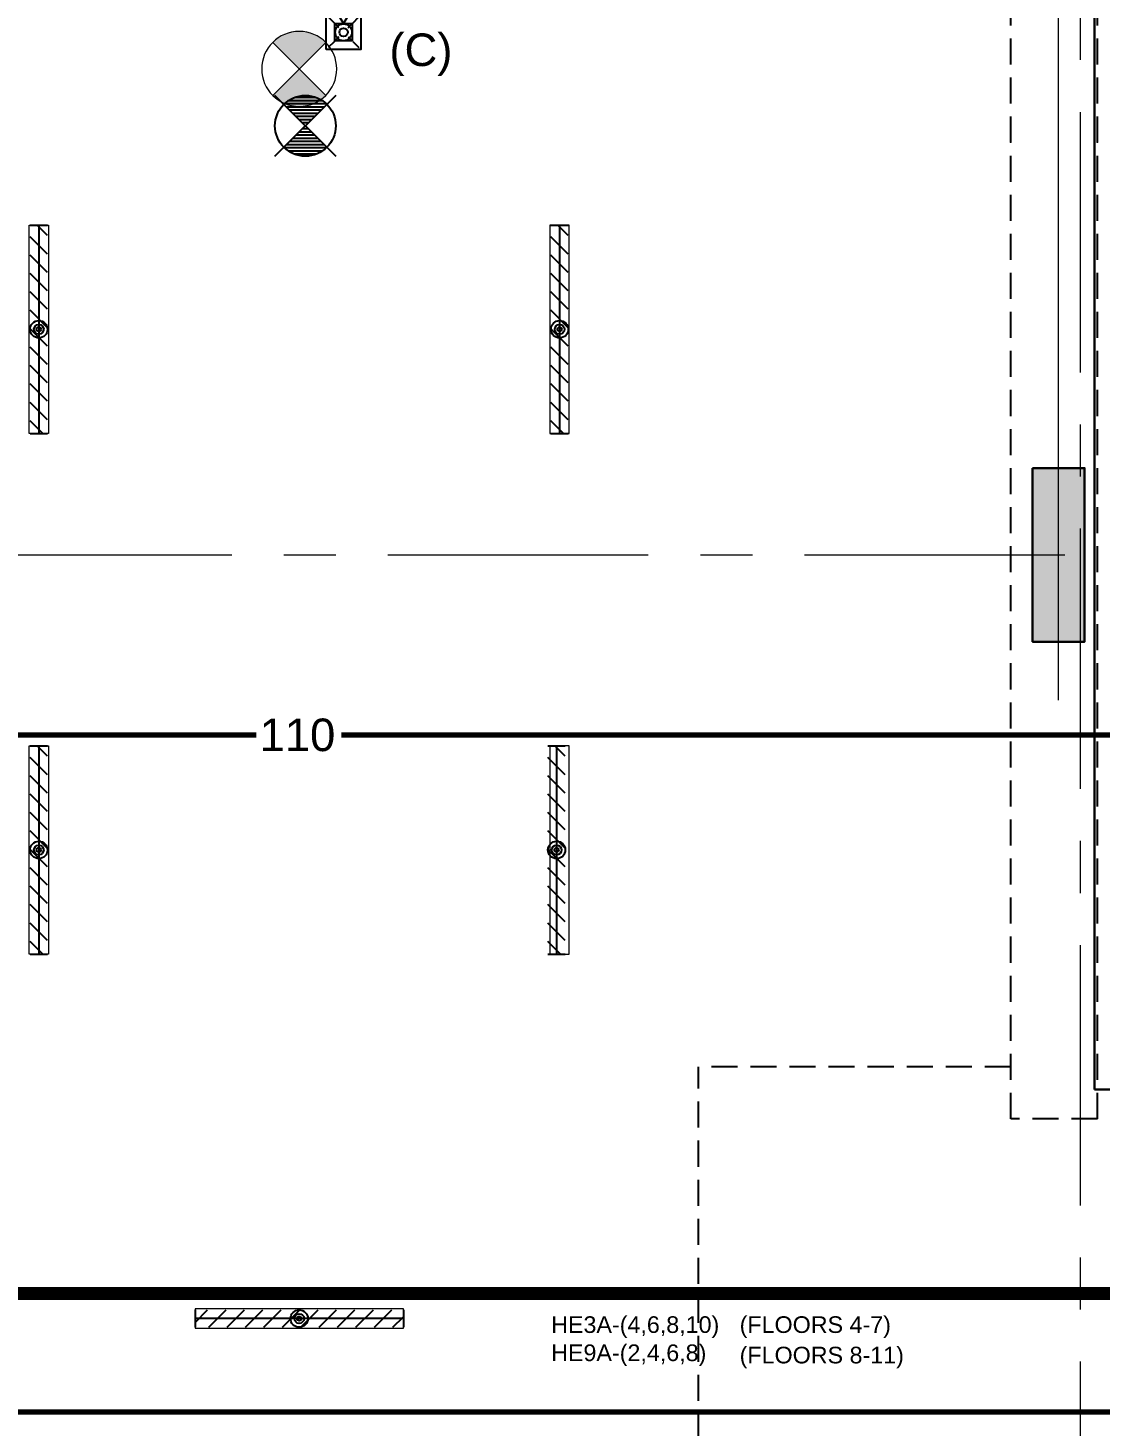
# Model space of a CAD drawing. Header units: inches. Extents: x -26500 to 0, y -3347 to 2257.
# Drawn here: x -23103.5 to -22856.5, y 466.4 to 788.6 of the extents above; entities that cross this region are included whole.
import ezdxf
from ezdxf import colors
from ezdxf.entities.mleader import LeaderData, LeaderLine
from ezdxf.enums import TextEntityAlignment as Align
from ezdxf.math import Vec2, Vec3

# ---------------------------------------------------------------- set-up
doc = ezdxf.new("R2010")
doc.units = ezdxf.units.IN
doc.header["$LTSCALE"] = 48
doc.header["$MEASUREMENT"] = 0
for name, pattern in [('A104$0$CENTER', [2, 1.25, -0.25, 0.25, -0.25]), ('A604$0$HIDDEN2', [0.1875, 0.125, -0.0625]), ('DASHED2', [0.375, 0.25, -0.125]), ('NB - 5th floor_plan$0$HIDDEN2', [0.1875, 0.125, -0.0625])]:
    doc.linetypes.add(name, pattern=pattern)
for name, color, linetype in [('0 @ 48', 7, 'Continuous'), ('0 @ 96', 7, 'Continuous'), ('A-Detl-Iden', 3, 'Continuous'), ('A104$0$A-ANNO-PATT-4-8', 8, 'Continuous'), ('A104$0$A-COLS-COL4-12', 8, 'Continuous'), ('A104$0$A-COLS-COL4-8', 8, 'Continuous'), ('A104$0$A-GRID-GRDP0-15', 8, 'Continuous'), ('A104$0$A-WALL-FULL-INTR', 8, 'Continuous'), ('A604$0$br604_br604 - E-Lite', 3, 'Continuous'), ('A604$0$Level 36', 8, 'Continuous'), ('A604$0$stcbeams', 8, 'A604$0$HIDDEN2'), ('E-FIRE', 234, 'Continuous'), ('E-Lite', 53, 'Continuous'), ('E-Lite-Emer', 13, 'Continuous'), ('E-Lite-Exit', 13, 'Continuous'), ('E-TEXT', 6, 'Continuous'), ('NB - 5th floor_plan$0$stcbeams', 1, 'NB - 5th floor_plan$0$HIDDEN2'), ('NB - 5th floor_plan$0$STCCOLS1', 1, 'NB - 5th floor_plan$0$HIDDEN2'), ('NB - 5th floor_plan$0$STDROPS', 1, 'NB - 5th floor_plan$0$HIDDEN2'), ('XREF', 7, 'Continuous')]:
    doc.layers.add(name, color=color, linetype=linetype)
doc.layers.add('E-Fire-Covr', color=240, linetype='Continuous', lineweight=70, plot=False)
doc.styles.add('M08', font='arial.ttf', dxfattribs={"height": 7.68})
doc.styles.add('MAMEP ANNO', font='arial.ttf', dxfattribs={"height": 0.101562})

# ---------------------------------------------------------------- blocks, each defined once
blk = doc.blocks.new('A104')
at = {"layer": 'A104$0$A-ANNO-PATT-4-8', "lineweight": 30, "extrusion": (0, 0, -1)}
blk.add_solid([(22872.0236, 687.1544), (22860.0236, 687.1544), (22872.0236, 647.1544), (22860.0236, 647.1544)], dxfattribs=at)
at = {"layer": 'A104$0$A-COLS-COL4-12', "lineweight": 0}
blk.add_line((-22866.0236, 633.7113), (-22866.0236, 954.2209), dxfattribs=at)
at = {"layer": 'A104$0$A-COLS-COL4-8', "lineweight": 30}
blk.add_3dface([(-22872.0236, 687.1544), (-22860.0236, 687.1544), (-22860.0236, 647.1544), (-22872.0236, 647.1544)], dxfattribs=at)
at = {"layer": 'A104$0$A-GRID-GRDP0-15', "linetype": 'A104$0$CENTER', "lineweight": 0}
for p, q in [((-22861.0236, 2113.2362), (-22861.0236, -797.9051)), ((-23884.5631, 667.1574), (-20368.7317, 667.1574))]:
    blk.add_line(p, q, dxfattribs=at)
at = {"layer": 'A104$0$A-WALL-FULL-INTR', "lineweight": 30}
for p, q in [((-22857.7818, 1014.4353), (-22857.7794, 543.9097)), ((-22857.7794, 543.9097), (-22749.752, 543.9096))]:
    blk.add_line(p, q, dxfattribs=at)
blk = doc.blocks.new('NB - 5th floor_plan')
at = {"layer": 'NB - 5th floor_plan$0$stcbeams', "color": 1, "linetype": 'NB - 5th floor_plan$0$HIDDEN2'}
for p, q in [((-22877.0242, 537.1727), (-22877.0242, 1021.1644)), ((-22857.0242, 537.1727), (-22857.0242, 1021.1644)), ((-22857.0242, 537.1727), (-22877.0242, 537.1727))]:
    blk.add_line(p, q, dxfattribs=at)
at = {"layer": 'NB - 5th floor_plan$0$STCCOLS1', "color": 1, "linetype": 'NB - 5th floor_plan$0$HIDDEN2'}
blk.add_lwpolyline([(-22872.0236, 647.1544), (-22860.0236, 647.1544), (-22860.0236, 687.1544), (-22872.0236, 687.1544)], close=True, dxfattribs=at)
at = {"layer": 'NB - 5th floor_plan$0$STDROPS', "color": 1, "linetype": 'NB - 5th floor_plan$0$HIDDEN2'}
for p, q in [((-22949.0236, 463.1574), (-22949.0236, 549.1632)), ((-22877.0242, 549.1632, 0), (-22949.0236, 549.1632, 0))]:
    blk.add_line(p, q, dxfattribs=at)
blk = doc.blocks.new('A604')
at = {"layer": 'A604$0$Level 36', "lineweight": 30}
for points in [[(-23041.02, 779.17), (-23047.13, 785.28), (-23046.9, 785.5), (-23046.65, 785.73), (-23046.35, 785.98), (-23046.04, 786.21), (-23045.71, 786.43), (-23045.42, 786.61), (-23045.12, 786.78), (-23044.8, 786.94), (-23044.29, 787.17), (-23043.65, 787.4), (-23043.21, 787.53), (-23042.82, 787.62), (-23042.24, 787.73), (-23041.56, 787.8), (-23040.93, 787.81), (-23040.2, 787.77), (-23039.47, 787.67), (-23039.03, 787.58), (-23038.28, 787.36), (-23037.54, 787.08), (-23036.76, 786.69), (-23035.96, 786.17), (-23035.4, 785.73), (-23034.91, 785.28)], [(-23041.02, 779.17), (-23047.13, 785.28), (-23046.9, 785.5), (-23046.65, 785.73), (-23046.35, 785.98), (-23046.04, 786.21), (-23045.71, 786.43), (-23045.42, 786.61), (-23045.12, 786.78), (-23044.8, 786.94), (-23044.29, 787.17), (-23043.65, 787.4), (-23043.21, 787.53), (-23042.82, 787.62), (-23042.24, 787.73), (-23041.56, 787.8), (-23040.93, 787.81), (-23040.2, 787.77), (-23039.47, 787.67), (-23039.03, 787.58), (-23038.28, 787.36), (-23037.54, 787.08), (-23036.76, 786.69), (-23035.96, 786.17), (-23035.4, 785.73), (-23034.91, 785.28)], [(-23041.02, 779.17), (-23047.13, 785.28), (-23046.9, 785.5), (-23046.65, 785.73), (-23046.35, 785.98), (-23046.04, 786.21), (-23045.71, 786.43), (-23045.42, 786.61), (-23045.12, 786.78), (-23044.8, 786.94), (-23044.29, 787.17), (-23043.65, 787.4), (-23043.21, 787.53), (-23042.82, 787.62), (-23042.24, 787.73), (-23041.56, 787.8), (-23040.93, 787.81), (-23040.2, 787.77), (-23039.47, 787.67), (-23039.03, 787.58), (-23038.28, 787.36), (-23037.54, 787.08), (-23036.76, 786.69), (-23035.96, 786.17), (-23035.4, 785.73), (-23034.91, 785.28)], [(-23041.12, 770.53), (-23041.85, 770.57), (-23042.58, 770.67), (-23043.02, 770.77), (-23043.77, 770.98), (-23044.51, 771.27), (-23045.29, 771.66), (-23046.09, 772.18), (-23046.65, 772.61), (-23047.13, 773.06), (-23041.02, 779.17), (-23034.91, 773.06), (-23035.14, 772.84), (-23035.4, 772.62), (-23035.7, 772.37), (-23036.01, 772.13), (-23036.34, 771.91), (-23036.63, 771.74), (-23036.92, 771.57), (-23037.25, 771.4), (-23037.75, 771.18), (-23038.4, 770.94), (-23038.84, 770.81), (-23039.23, 770.72), (-23039.81, 770.62), (-23040.49, 770.55)], [(-23041.12, 770.53), (-23041.85, 770.57), (-23042.58, 770.67), (-23043.02, 770.77), (-23043.77, 770.98), (-23044.51, 771.27), (-23045.29, 771.66), (-23046.09, 772.18), (-23046.65, 772.61), (-23047.13, 773.06), (-23041.02, 779.17), (-23034.91, 773.06), (-23035.14, 772.84), (-23035.4, 772.62), (-23035.7, 772.37), (-23036.01, 772.13), (-23036.34, 771.91), (-23036.63, 771.74), (-23036.92, 771.57), (-23037.25, 771.4), (-23037.75, 771.18), (-23038.4, 770.94), (-23038.84, 770.81), (-23039.23, 770.72), (-23039.81, 770.62), (-23040.49, 770.55)], [(-23041.12, 770.53), (-23041.85, 770.57), (-23042.58, 770.67), (-23043.02, 770.77), (-23043.77, 770.98), (-23044.51, 771.27), (-23045.29, 771.66), (-23046.09, 772.18), (-23046.65, 772.61), (-23047.13, 773.06), (-23041.02, 779.17), (-23034.91, 773.06), (-23035.14, 772.84), (-23035.4, 772.62), (-23035.7, 772.37), (-23036.01, 772.13), (-23036.34, 771.91), (-23036.63, 771.74), (-23036.92, 771.57), (-23037.25, 771.4), (-23037.75, 771.18), (-23038.4, 770.94), (-23038.84, 770.81), (-23039.23, 770.72), (-23039.81, 770.62), (-23040.49, 770.55)]]:
    blk.add_hatch(color=256, dxfattribs=at).paths.add_polyline_path(points)
at = {"layer": 'A604$0$br604_br604 - E-Lite', "lineweight": 13}
for points in [[(-23098.77, 743.16), (-23098.77, 695.16), (-23103.27, 695.16), (-23103.27, 743.16)], [(-23098.77, 743.16), (-23098.77, 695.16), (-23103.27, 695.16), (-23103.27, 743.16)], [(-23098.77, 743.16), (-23098.77, 695.16), (-23103.27, 695.16), (-23103.27, 743.16)], [(-22983.27, 743.16), (-22983.27, 695.16), (-22978.77, 695.16), (-22978.77, 743.16)], [(-22983.27, 743.16), (-22983.27, 695.16), (-22978.77, 695.16), (-22978.77, 743.16)], [(-22983.27, 743.16), (-22983.27, 695.16), (-22978.77, 695.16), (-22978.77, 743.16)], [(-23098.77, 623.16), (-23098.77, 575.16), (-23103.27, 575.16), (-23103.27, 623.16)], [(-23098.77, 623.16), (-23098.77, 575.16), (-23103.27, 575.16), (-23103.27, 623.16)], [(-23098.77, 623.16), (-23098.77, 575.16), (-23103.27, 575.16), (-23103.27, 623.16)], [(-22983.27, 623.16), (-22983.27, 575.16), (-22978.77, 575.16), (-22978.77, 623.16)], [(-22983.27, 623.16), (-22983.27, 575.16), (-22978.77, 575.16), (-22978.77, 623.16)], [(-22983.27, 623.16), (-22983.27, 575.16), (-22978.77, 575.16), (-22978.77, 623.16)], [(-23065.02, 488.91), (-23017.02, 488.91), (-23017.02, 493.41), (-23065.02, 493.41)], [(-23065.02, 488.91), (-23017.02, 488.91), (-23017.02, 493.41), (-23065.02, 493.41)], [(-23065.02, 488.91), (-23017.02, 488.91), (-23017.02, 493.41), (-23065.02, 493.41)]]:
    blk.add_3dface(points, dxfattribs=at)
at = {"layer": 'A604$0$Level 36', "lineweight": 13}
for p, q in [((-23034.91, 785.28), (-23047.13, 773.06)), ((-23034.91, 773.06), (-23047.13, 785.28)), ((-23034.91, 785.28), (-23047.13, 773.06)), ((-23034.91, 773.06), (-23047.13, 785.28)), ((-23034.91, 785.28), (-23047.13, 773.06)), ((-23034.91, 773.06), (-23047.13, 785.28))]:
    blk.add_line(p, q, dxfattribs=at)
at = {"layer": 'A604$0$Level 36', "lineweight": 13, "extrusion": (0, 0, -1)}
blk.add_circle((23041.02, 779.17, 0), 8.64, dxfattribs=at)
blk.add_circle((23041.02, 779.17, 0), 8.64, dxfattribs=at)
blk.add_circle((23041.02, 779.17, 0), 8.64, dxfattribs=at)
at = {"layer": 'A604$0$stcbeams', "lineweight": 0}
for p, q in [((-22877.02, 537.17), (-22877.02, 1021.16)), ((-22857.02, 537.17), (-22857.02, 1021.16)), ((-22857.02, 537.17), (-22877.02, 537.17))]:
    blk.add_line(p, q, dxfattribs=at)
blk = doc.blocks.new('LFIND4')
for p, q in [((-24, 2), (-24, -2)), ((24, 0), (-24, 0)), ((24, 2), (24, -2))]:
    blk.add_line(p, q)
for radius in [2, 1.12, 0.5]:
    blk.add_circle((0, 0), radius)
blk = doc.blocks.new('FA-StrobeSymbol-Anno')
at = {"color": 0, "linetype": 'ByBlock'}
for p, q in [((-0.0442, 0.0442), (-0.0737, 0.0736)), ((0.0442, 0.0442), (0.0736, 0.0737)), ((-0.0442, -0.0442), (-0.0736, -0.0737)), ((0.0442, -0.0442), (0.0737, -0.0736))]:
    blk.add_line(p, q, dxfattribs=at)
blk.add_circle((0, 0), 0.0403, dxfattribs=at)
blk = doc.blocks.new('*U770')
at = {"layer": '0 @ 48', "color": 0, "linetype": 'ByBlock', "xscale": 24, "yscale": 24, "zscale": 24}
blk.add_blockref('FA-StrobeSymbol-Anno', (0, 4), dxfattribs=at)
at = {"layer": '0 @ 96', "color": 0, "linetype": 'ByBlock', "xscale": 48, "yscale": 48, "zscale": 48}
blk.add_blockref('FA-StrobeSymbol-Anno', (0, 4), dxfattribs=at)
blk = doc.blocks.new('FA-Speaker-Anno')
at = {"color": 0, "linetype": 'ByBlock'}
for p, q in [((0.0833, 0), (0.1562, 0.0417)), ((0.1562, 0.0417), (0.1562, -0.0417)), ((0.1562, -0.0417), (0.0833, 0))]:
    blk.add_line(p, q, dxfattribs=at)
blk.add_lwpolyline([(0, 0.0417), (0.0833, 0.0417), (0.0833, -0.0417), (0, -0.0417)], close=True, dxfattribs=at)
blk = doc.blocks.new('*U771')
at = {"layer": '0 @ 48', "color": 0, "linetype": 'ByBlock', "xscale": 48, "yscale": 48, "zscale": 48, "rotation": 90}
blk.add_blockref('FA-Speaker-Anno', (0, 2), dxfattribs=at)
at = {"layer": '0 @ 96', "color": 0, "linetype": 'ByBlock', "xscale": 96, "yscale": 96, "zscale": 96, "rotation": 90}
blk.add_blockref('FA-Speaker-Anno', (0, 0), dxfattribs=at)
blk = doc.blocks.new('*U149')
at = {"layer": 'E-Fire-Covr'}
blk.add_lwpolyline([(10.15, 322), (318, 322), (318, -314), (-318, -314), (-318, 322), (-9.51, 322)], dxfattribs=at)
for name in ['*U771', '*U770']:
    blk.add_blockref(name, (0, 0))
at = {"color": 6, "style": 'MAMEP ANNO'}
blk.add_text('(C)', height=7.5, dxfattribs=at).set_placement((10.55, -3.78))
at = {"layer": 'E-Fire-Covr', "style": 'MAMEP ANNO'}
blk.add_text('110', height=7.5, dxfattribs=at).set_placement((0, 322), align=Align.MIDDLE_CENTER)
blk = doc.blocks.new('*U170')
at = {"color": 0, "linetype": 'ByBlock'}
for p, q in [((-7, -7), (7, 7)), ((7, -7), (-7, 7)), ((-2.44, 6.56), (2.44, 6.56)), ((-4.79, 5.1), (4.79, 5.1)), ((-4.38, 4.37), (4.37, 4.37)), ((-3.87, 5.83), (3.87, 5.83)), ((-3.65, 3.65), (3.65, 3.65)), ((-2.92, 2.92), (2.92, 2.92)), ((-2.19, 2.19), (2.19, 2.19)), ((-1.46, 1.46), (1.46, 1.46)), ((-0.73, 0.73), (0.73, 0.73))]:
    blk.add_line(p, q, dxfattribs=at)
blk.add_circle((0, 0), 7, dxfattribs=at)
blk = doc.blocks.new('*U171')
at = {"color": 0, "linetype": 'ByBlock'}
for p, q in [((7, 7), (-7, -7)), ((-7, 7), (7, -7)), ((2.92, -2.92), (-2.92, -2.92)), ((2.19, -2.19), (-2.19, -2.19)), ((1.46, -1.46), (-1.46, -1.46)), ((0.73, -0.73), (-0.73, -0.73)), ((4.79, -5.1), (-4.79, -5.1)), ((4.37, -4.38), (-4.38, -4.38)), ((3.87, -5.83), (-3.87, -5.83)), ((3.65, -3.65), (-3.65, -3.65)), ((2.44, -6.56), (-2.44, -6.56))]:
    blk.add_line(p, q, dxfattribs=at)
blk.add_circle((0, 0), 7, dxfattribs=at)
blk = doc.blocks.new('*U172')
at = {"color": 21, "linetype": 'ByBlock'}
ml = blk.add_multileader_mtext('Standard', dxfattribs=at)
ml.set_content('', color=21, style='MAMEP ANNO')
ml.set_leader_properties(color=256)
ml.build(insert=Vec2(0, 0))
ml.multileader.update_dxf_attribs({"has_dogleg": 0, "text_right_attachment_type": 3, "dogleg_length": 3.84, "arrow_head_size": 7.5, "scale": 96})
ctx = ml.context
ctx.base_point, ctx.scale, ctx.char_height, ctx.arrow_head_size, ctx.landing_gap_size, ctx.plane_origin = Vec3(12.43, 11.25), 96, 7.5, 7.5, 3.75, Vec3(-12.43, 11.25)
ctx.right_attachment = 3
notes = []
notes.append((ctx, [(0, (1, 1, 0), (-356.57, 11.25), (1, 0), 369, [(0, [(-12.43, 11.25)], 0, [])])]))
ctx.mtext.insert, ctx.mtext.flow_direction = Vec3(16.18, 15), 5
ml = blk.add_multileader_mtext('Standard', dxfattribs=at)
ml.set_content('', color=21, style='MAMEP ANNO')
ml.set_leader_properties(color=256)
ml.build(insert=Vec2(0, 0))
ml.multileader.update_dxf_attribs({"has_dogleg": 0, "text_right_attachment_type": 3, "dogleg_length": 3.84, "arrow_head_size": 7.5, "scale": 96})
ctx = ml.context
ctx.base_point, ctx.scale, ctx.char_height, ctx.arrow_head_size, ctx.landing_gap_size, ctx.plane_origin = Vec3(12.43, -11.25), 96, 7.5, 7.5, 3.75, Vec3(-12.43, -11.25)
ctx.right_attachment = 3
notes.append((ctx, [(0, (1, 1, 0), (-356.57, -11.25), (1, 0), 369, [(0, [(-12.43, -11.25)], 0, [])])]))
ctx.mtext.insert, ctx.mtext.flow_direction = Vec3(16.18, -7.5), 5
for ctx, leaders in notes:
    for number, flags, end, landing, length, lines in leaders:
        leader = LeaderData()
        leader.index, (leader.has_last_leader_line, leader.has_dogleg_vector, leader.attachment_direction) = number, flags
        leader.last_leader_point, leader.dogleg_vector, leader.dogleg_length = Vec3(end), Vec3(landing), length
        for number, points, colour, breaks in lines:
            line = LeaderLine()
            line.index, line.vertices, line.color, line.breaks = number, Vec3.list(points), colors.encode_raw_color(colour), breaks
            leader.lines.append(line)
        ctx.leaders.append(leader)

msp = doc.modelspace()

# ---------------------------------------------------------------- hatches: boundary and pattern name
at = {"layer": 'E-Lite-Emer'}
h = msp.add_hatch(dxfattribs=at)
h.set_pattern_fill('ANSI31', color=256, scale=24, angle=270, style=0)
h.set_pattern_definition([(315, (-25822.7737, -1376.361), (2.1213203, 2.1213203), [])])
h.paths.add_polyline_path([(-23103.02, 743.16), (-23103.02, 695.16), (-23099.02, 695.16), (-23099.02, 743.16)])
h = msp.add_hatch(dxfattribs=at)
h.set_pattern_fill('ANSI31', color=256, scale=24, angle=270, style=0)
h.set_pattern_definition([(315, (-25702.7737, -1376.361), (2.1213203, 2.1213203), [])])
h.paths.add_polyline_path([(-22983.02, 743.16), (-22983.02, 695.16), (-22979.02, 695.16), (-22979.02, 743.16)])
h = msp.add_hatch(dxfattribs=at)
h.set_pattern_fill('ANSI31', color=256, scale=24, angle=270, style=0)
h.set_pattern_definition([(315, (-25822.7737, -1496.361), (2.1213203, 2.1213203), [])])
h.paths.add_polyline_path([(-23103.02, 623.16), (-23103.02, 575.16), (-23099.02, 575.16), (-23099.02, 623.16)])
h = msp.add_hatch(dxfattribs=at)
h.set_pattern_fill('ANSI31', color=256, scale=24, angle=270, style=0)
h.set_pattern_definition([(315, (-25703.442, -1496.3593), (2.1213203, 2.1213203), [])])
h.paths.add_polyline_path([(-22983.69, 623.17), (-22983.69, 575.17), (-22979.69, 575.17), (-22979.69, 623.17)])
h = msp.add_hatch(dxfattribs=at)
h.set_pattern_fill('ANSI31', color=256, scale=24, angle=180, style=0)
h.set_pattern_definition([(225, (-25136.5488, 3212.9135), (2.1213203, -2.1213203), [])])
h.paths.add_polyline_path([(-23017.02, 493.16), (-23065.02, 493.16), (-23065.02, 489.16), (-23017.02, 489.16)])

# ---------------------------------------------------------------- linework, layer by layer
at = {"layer": 'A-Detl-Iden', "linetype": 'DASHED2', "const_width": 3, "flags": 128}
msp.add_lwpolyline([(-23819.09, 1018.57), (-22491.25, 1018.57, -0.414214), (-22467.25, 994.57), (-22467.25, 520.94, -0.414214), (-22491.25, 496.94), (-23819.09, 496.94, -0.414214), (-23843.09, 520.94), (-23843.09, 994.57, -0.414214)], format="xyb", close=True, dxfattribs=at)

# ---------------------------------------------------------------- block references
at = {"layer": 'E-FIRE'}
for p in [(-23030.79, 783.61), (-23041.43, 303.69)]:
    msp.add_blockref('*U149', p, dxfattribs=at)
at = {"layer": 'E-Lite', "rotation": 90}
for p in [(-23101.02, 719.16), (-22981.02, 719.16), (-23101.02, 599.16), (-22981.69, 599.17, 0)]:
    msp.add_blockref('LFIND4', p, dxfattribs=at)
at = {"layer": 'E-Lite'}
msp.add_blockref('LFIND4', (-23041.02, 491.16), dxfattribs=at)
at = {"layer": 'E-Lite-Exit'}
for name, p in [('*U170', (-23039.6, 766.06, 0)), ('*U171', (-23039.6, 766.06, 0)), ('*U172', (-22666.41, 533.41))]:
    msp.add_blockref(name, p, dxfattribs=at)
at = {"layer": 'XREF'}
for name in ['A104', 'NB - 5th floor_plan', 'A604']:
    msp.add_blockref(name, (0, 0), dxfattribs=at)

# ---------------------------------------------------------------- texts
at = {"layer": 'E-TEXT', "style": 'M08'}
for s, p in [('HE3A-(4,6,8,10)', (-22982.96, 487.84, 0)), ('(FLOORS 4-7)', (-22939.52, 487.84, 0)), ('HE9A-(2,4,6,8)', (-22982.96, 481.35, 0)), ('(FLOORS 8-11)', (-22939.52, 480.82, 0))]:
    msp.add_text(s, height=3.84, dxfattribs=at).set_placement(p)

doc.saveas('drawing.dxf')
